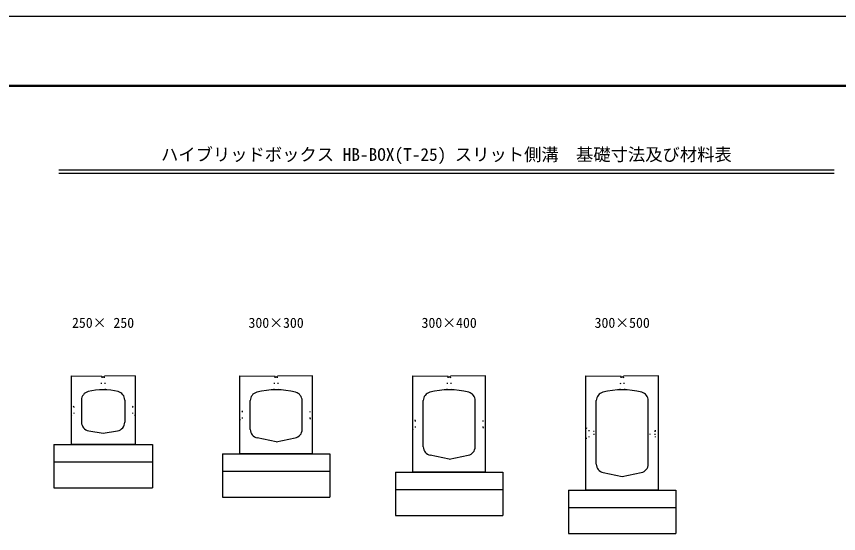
# Model space of a CAD drawing. Units: millimetres, scale not verified. Extents: x -8390 to 25210, y 0 to 11880.
# Drawn here: x -2476 to 2275, y 8894 to 11880 of the extents above; entities that cross this region are included whole.
import ezdxf
from ezdxf.enums import TextEntityAlignment as Align

# ---------------------------------------------------------------- set-up
doc = ezdxf.new("R2010")
doc.units = ezdxf.units.MM
doc.header["$LTSCALE"] = 20
doc.linetypes.add('DOTTED', pattern=[1.75, 0.25, -1.5])
for name, color, linetype, lineweight in [('Defpoints_3', 5, 'Continuous', 25), ('OUTLINE', 3, 'Continuous', 25), ('OUTLINE2', 4, 'DOTTED', 25), ('TXT', 7, 'Continuous', 25), ('WAKU', 3, 'Continuous', 50)]:
    doc.layers.add(name, color=color, linetype=linetype, lineweight=lineweight)
doc.styles.add('ＭＳ ゴシック', font='')
doc.styles.get('ＭＳ ゴシック').set_extended_font_data('MS Gothic')

msp = doc.modelspace()

# ---------------------------------------------------------------- linework, layer by layer
at = {"layer": 'Defpoints_3'}
msp.add_line((8410, 11880), (-8390, 11880), dxfattribs=at)
at = {"layer": 'OUTLINE'}
for p, q in [((-2159.61, 9804.23), (-2159.61, 9409.23)), ((-2159.61, 9804.23), (-1982.11, 9802.45)), ((-1982.11, 9802.45), (-1980.61, 9799.38)), ((-1980.61, 9799.38), (-1968.61, 9799.38)), ((-1968.61, 9799.38), (-1967.11, 9802.45)), ((-1789.61, 9804.23), (-1967.11, 9802.45)), ((-1789.61, 9804.23), (-1789.61, 9409.23)), ((-1184.61, 9354.48), (-1184.61, 9804.48)), ((-1184.61, 9804.48), (-982.11, 9802.45)), ((-980.61, 9799.38), (-982.11, 9802.45)), ((-980.61, 9799.38), (-968.61, 9799.38)), ((-968.61, 9799.38), (-967.11, 9802.45)), ((-764.61, 9804.48), (-967.11, 9802.45)), ((-764.61, 9354.48), (-764.61, 9804.48)), ((-184.61, 9249.48), (-184.61, 9804.48)), ((-184.61, 9804.48), (17.89, 9802.45)), ((19.39, 9799.38), (17.89, 9802.45)), ((19.39, 9799.38), (31.39, 9799.38)), ((31.39, 9799.38), (32.89, 9802.45)), ((235.39, 9804.48), (32.89, 9802.45)), ((235.39, 9249.48), (235.39, 9804.48)), ((815.39, 9804.48), (1017.89, 9802.45)), ((815.39, 9144.48), (815.39, 9804.48)), ((1019.39, 9799.38), (1017.89, 9802.45)), ((1019.39, 9799.38), (1031.39, 9799.38)), ((1031.39, 9799.38), (1032.89, 9802.45)), ((1235.39, 9804.48), (1032.89, 9802.45)), ((1235.39, 9144.48), (1235.39, 9804.48)), ((-2099.61, 9665.32), (-2099.61, 9536.86)), ((-1849.61, 9665.32), (-1849.61, 9536.86)), ((-1124.61, 9495.47), (-1124.61, 9661.78)), ((-824.61, 9495.47), (-824.61, 9661.78)), ((-124.61, 9395.47), (-124.61, 9661.78)), ((175.39, 9395.47), (175.39, 9661.78)), ((875.39, 9295.47), (875.39, 9661.78)), ((1175.39, 9295.47), (1175.39, 9661.78)), ((-2057.51, 9487.49), (-1974.61, 9474.23)), ((-1974.61, 9474.23), (-1891.71, 9487.49)), ((-2259.61, 9409.23), (-2259.61, 9309.23)), ((-2259.61, 9409.23), (-1689.61, 9409.23)), ((-1789.61, 9409.23), (-2159.61, 9409.23)), ((-1689.61, 9409.23), (-1689.61, 9309.23)), ((-974.61, 9424.48), (-1084.42, 9446.44)), ((-974.61, 9424.48), (-864.8, 9446.44)), ((-1284.61, 9354.48), (-1284.61, 9254.48)), ((-1284.61, 9354.48), (-664.61, 9354.48)), ((-764.61, 9354.48), (-1184.61, 9354.48)), ((-664.61, 9354.48), (-664.61, 9254.48)), ((25.39, 9324.48), (-84.42, 9346.44)), ((25.39, 9324.48), (135.2, 9346.44)), ((-2259.61, 9309.23), (-2259.61, 9159.23)), ((-2259.61, 9309.23), (-1689.61, 9309.23)), ((-1689.61, 9309.23), (-1689.61, 9159.23)), ((-1284.61, 9254.48), (-1284.61, 9104.48)), ((-1284.61, 9254.48), (-664.61, 9254.48)), ((-664.61, 9254.48), (-664.61, 9104.48)), ((-284.61, 9249.48), (-284.61, 9149.48)), ((-284.61, 9249.48), (335.39, 9249.48)), ((235.39, 9249.48), (-184.61, 9249.48)), ((335.39, 9249.48), (335.39, 9149.48)), ((915.58, 9246.44), (1025.39, 9224.48)), ((1025.39, 9224.48), (1135.2, 9246.44)), ((-2259.61, 9159.23), (-1689.61, 9159.23)), ((-284.61, 9149.48), (-284.61, 8999.48)), ((-284.61, 9149.48), (335.39, 9149.48)), ((335.39, 9149.48), (335.39, 8999.48)), ((715.39, 9144.48), (715.39, 9044.48)), ((715.39, 9144.48), (1335.39, 9144.48)), ((1235.39, 9144.48), (815.39, 9144.48)), ((1335.39, 9144.48), (1335.39, 9044.48)), ((-1284.61, 9104.48), (-664.61, 9104.48)), ((715.39, 9044.48), (715.39, 8894.48)), ((715.39, 9044.48), (1335.39, 9044.48)), ((1335.39, 9044.48), (1335.39, 8894.48)), ((-284.61, 8999.48), (335.39, 8999.48)), ((715.39, 8894.48), (1335.39, 8894.48))]:
    msp.add_line(p, q, dxfattribs=at)
for centre, radius, start, end in [((-2049.61, 9665.32), 50, 103.55478, 180), ((-1974.61, 9354.23), 370, 76.44522, 103.55478), ((-1899.61, 9665.32), 50, 0, 76.44522), ((-1074.61, 9661.78), 50, 104.47751, 180), ((-974.61, 9274.48), 450, 75.52249, 104.47751), ((-874.61, 9661.78), 50, 0, 75.52249), ((-74.61, 9661.78), 50, 104.47751, 180), ((25.39, 9274.48), 450, 75.52249, 104.47751), ((125.39, 9661.78), 50, 0, 75.52249), ((925.39, 9661.78), 50, 104.47751, 180), ((1025.39, 9274.48), 450, 75.52249, 104.47751), ((1125.39, 9661.78), 50, 0, 75.52249), ((-2049.61, 9536.86), 50, 180, 260.90972), ((-1899.61, 9536.86), 50, 279.09028, 0), ((-1074.61, 9495.47), 50, 180, 258.69007), ((-874.61, 9495.47), 50, 281.30993, 0), ((-74.61, 9395.47), 50, 180, 258.69007), ((125.39, 9395.47), 50, 281.30993, 0), ((925.39, 9295.47), 50, 180, 258.69007), ((1125.39, 9295.47), 50, 281.30993, 0)]:
    msp.add_arc(centre, radius, start, end, dxfattribs=at)
at = {"layer": 'OUTLINE2'}
for p, q in [((-1987.11, 9724.05), (-1980.61, 9799.38)), ((-1968.61, 9799.38), (-1962.11, 9724.05)), ((-987.11, 9724.31), (-980.61, 9799.38)), ((-968.61, 9799.38), (-962.11, 9724.31)), ((12.89, 9724.31), (19.39, 9799.38)), ((31.39, 9799.38), (37.89, 9724.31)), ((1012.89, 9724.31), (1019.39, 9799.38)), ((1031.39, 9799.38), (1037.89, 9724.31)), ((-2143.61, 9626.73), (-2159.61, 9636.73)), ((-2143.61, 9626.73), (-2143.61, 9586.73)), ((-1805.61, 9626.73), (-1789.61, 9636.73)), ((-1805.61, 9626.73), (-1805.61, 9586.73)), ((-1168.61, 9599.48), (-1184.61, 9609.48)), ((-1168.61, 9559.48), (-1168.61, 9599.48)), ((-764.61, 9609.48), (-780.61, 9599.48)), ((-780.61, 9599.48), (-780.61, 9559.48)), ((-2159.61, 9576.73), (-2143.61, 9586.73)), ((-1789.61, 9576.73), (-1805.61, 9586.73)), ((-1184.61, 9549.48), (-1168.61, 9559.48)), ((-780.61, 9559.48), (-764.61, 9549.48)), ((-168.61, 9546.98), (-184.61, 9556.98)), ((235.39, 9556.98), (219.39, 9546.98)), ((-184.61, 9496.98), (-168.61, 9506.98)), ((-168.61, 9506.98), (-168.61, 9546.98)), ((219.39, 9546.98), (219.39, 9506.98)), ((219.39, 9506.98), (235.39, 9496.98)), ((815.39, 9504.48), (833.39, 9498.45)), ((1235.39, 9504.48), (1217.39, 9498.48)), ((833.39, 9450.48), (833.39, 9498.45)), ((863.39, 9483.48), (833.39, 9483.48)), ((863.39, 9465.48), (833.39, 9465.48)), ((863.39, 9465.48), (863.39, 9483.48)), ((1187.39, 9465.48), (1187.39, 9483.48)), ((1217.39, 9483.48), (1187.39, 9483.48)), ((1217.39, 9465.48), (1187.39, 9465.48)), ((1217.39, 9450.48), (1217.39, 9498.48)), ((815.39, 9444.48), (833.39, 9450.48)), ((1235.39, 9444.48), (1217.39, 9450.48))]:
    msp.add_line(p, q, dxfattribs=at)
at = {"layer": 'TXT'}
for p, q in [((-2230.75, 10994.39), (2250.75, 10994.39)), ((-2230.75, 10975.19), (2250.75, 10975.19))]:
    msp.add_line(p, q, dxfattribs=at)
at = {"layer": 'WAKU'}
msp.add_line((8010, 11480), (-7990, 11480), dxfattribs=at)

# ---------------------------------------------------------------- texts
at = {"layer": 'TXT', "style": 'ＭＳ ゴシック'}
for s, height, p in [('ハイブリッドボックス HB-BOX(T-25) スリット側溝\u3000基礎寸法及び材料表', 73.31, (-1640, 11024.39)), ('250× 250', 58.65, (-2154.61, 10064.48)), ('300×300', 58.65, (-1134.61, 10064.48)), ('300×400', 58.65, (-134.61, 10064.48)), ('300×500', 58.65, (865.39, 10064.48))]:
    msp.add_text(s, height=height, dxfattribs=at).set_placement(p, align=Align.BOTTOM_LEFT)

doc.saveas('drawing.dxf')
